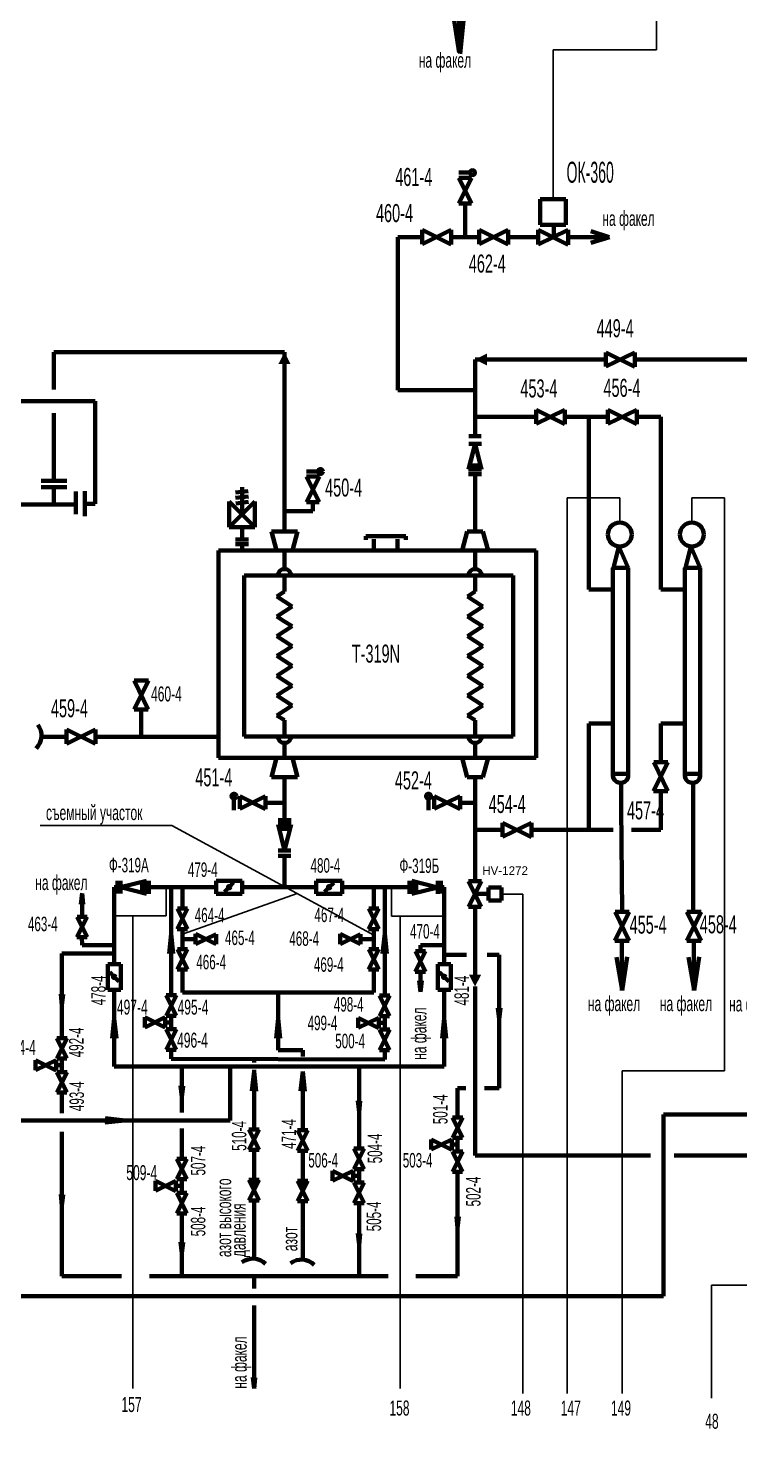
# Model space of a CAD drawing. Extents: x 0 to 3219, y 0 to 555.
# Drawn here: x 771.2 to 889.8, y 196.5 to 429.8 of the extents above; entities that cross this region are included whole.
import ezdxf

# ---------------------------------------------------------------- set-up
doc = ezdxf.new("R2010")
doc.units = 0
doc.header["$MEASUREMENT"] = 0
doc.layers.get('0').update_dxf_attribs({"linetype": 'CONTINUOUS'})
doc.layers.add('1', color=7, linetype='CONTINUOUS')
doc.layers.add('2', color=7, linetype='CONTINUOUS')
doc.styles.get("Standard").update_dxf_attribs({"font": 'MDM_Win'})
doc.styles.add('стиль1', font='MDM_Win.shx', dxfattribs={"width": 0.5})

msp = doc.modelspace()

# ---------------------------------------------------------------- hatches: boundary and pattern name
at = {"layer": '2', "lineweight": 80}
for points in [[(808.86, 236.28), (809.73, 238.01), (808.02, 238.01)], [(816.97, 236.12), (817.83, 237.85), (816.12, 237.85)]]:
    msp.add_hatch(color=256, dxfattribs=at).paths.add_polyline_path(points)

# ---------------------------------------------------------------- linework, layer by layer
at = {"color": 0, "lineweight": 80}
for p, q in [((813.93, 375.81), (813.93, 365.71)), ((845.66, 361.49), (845.66, 374.57)), ((813.93, 365.71), (813.93, 353.68)), ((845.66, 360.56), (844.56, 356.26)), ((846.71, 356.26), (845.66, 360.56)), ((845.66, 353.68), (845.66, 355.5)), ((806.87, 352.69), (806.87, 353.32)), ((806.87, 348.8), (806.87, 352.69)), ((813.93, 345.95), (813.93, 353.68)), ((845.66, 345.95), (845.66, 353.68)), ((804.72, 346.66), (809.02, 350.95)), ((804.72, 350.95), (809.02, 346.66)), ((818.65, 350.8), (818.65, 349.34)), ((818.65, 349.34), (813.93, 349.34)), ((806.87, 344.59), (806.87, 346.66)), ((806.87, 346.66), (806.87, 346.66)), ((813.93, 345.95), (811.76, 345.95)), ((811.76, 345.95), (812.61, 342.75)), ((813.93, 345.95), (816.1, 345.95)), ((816.1, 345.95), (815.25, 342.75)), ((843.49, 342.75), (844.34, 345.95)), ((844.34, 345.95), (846.98, 345.95)), ((847.83, 342.75), (846.98, 345.95)), ((806.87, 342.75), (806.87, 343.83)), ((827.49, 345.15), (827.49, 344.54)), ((827.49, 345.15), (828.31, 345.15)), ((828.31, 345.15), (833.25, 345.15)), ((828.8, 343.89), (828.8, 344.69)), ((828.8, 342.75), (828.8, 343.89)), ((832.74, 343.89), (832.74, 344.69)), ((832.74, 342.75), (832.74, 343.89)), ((833.25, 345.15), (834.15, 345.15)), ((834.15, 345.15), (834.15, 344.54)), ((802.95, 342.75), (855.82, 342.75)), ((802.95, 308.23), (802.95, 342.75)), ((812.61, 342.75), (815.25, 342.75)), ((813.93, 339.69), (813.93, 342.75)), ((845.66, 342.75), (843.49, 342.75)), ((845.66, 339.69), (845.66, 342.75)), ((845.66, 342.75), (847.83, 342.75)), ((855.82, 342.75), (855.82, 308.23)), ((807.22, 338.59), (851.99, 338.59)), ((807.22, 311.83), (807.22, 338.59)), ((813.93, 338.59), (813.93, 335.93)), ((845.66, 338.59), (845.66, 335.93)), ((851.99, 338.59), (851.99, 311.83)), ((813.93, 335.93), (812.65, 335.1)), ((845.66, 335.93), (844.38, 335.1)), ((813.93, 334.28), (812.65, 335.1)), ((815.21, 333.46), (813.93, 334.28)), ((845.66, 334.28), (844.38, 335.1)), ((846.94, 333.46), (845.66, 334.28)), ((813.93, 332.63), (812.65, 331.81)), ((813.93, 330.98), (812.65, 331.81)), ((815.21, 333.46), (813.93, 332.63)), ((845.66, 332.63), (844.38, 331.81)), ((845.66, 330.98), (844.38, 331.81)), ((846.94, 333.46), (845.66, 332.63)), ((813.93, 329.34), (812.65, 328.51)), ((815.21, 330.16), (813.93, 330.98)), ((815.21, 330.16), (813.93, 329.34)), ((845.66, 329.34), (844.38, 328.51)), ((846.94, 330.16), (845.66, 330.98)), ((846.94, 330.16), (845.66, 329.34)), ((813.93, 327.69), (812.65, 328.51)), ((815.21, 326.86), (813.93, 327.69)), ((815.21, 326.86), (813.93, 326.04)), ((845.66, 327.69), (844.38, 328.51)), ((846.94, 326.86), (845.66, 327.69)), ((846.94, 326.86), (845.66, 326.04)), ((813.93, 326.04), (812.65, 325.22)), ((813.93, 324.39), (812.65, 325.22)), ((815.21, 323.57), (813.93, 324.39)), ((845.66, 326.04), (844.38, 325.22)), ((845.66, 324.39), (844.38, 325.22)), ((846.94, 323.57), (845.66, 324.39)), ((813.93, 322.74), (812.65, 321.92)), ((813.93, 321.1), (812.65, 321.92)), ((815.21, 323.57), (813.93, 322.74)), ((845.66, 322.74), (844.38, 321.92)), ((845.66, 321.1), (844.38, 321.92)), ((846.94, 323.57), (845.66, 322.74)), ((815.21, 320.27), (813.93, 321.1)), ((815.21, 320.27), (813.93, 319.45)), ((846.94, 320.27), (845.66, 321.1)), ((846.94, 320.27), (845.66, 319.45)), ((813.93, 319.45), (812.65, 318.62)), ((813.93, 317.8), (812.65, 318.62)), ((815.21, 316.98), (813.93, 317.8)), ((845.66, 319.45), (844.38, 318.62)), ((845.66, 317.8), (844.38, 318.62)), ((846.94, 316.98), (845.66, 317.8)), ((813.93, 316.15), (812.65, 315.33)), ((813.93, 314.5), (812.65, 315.33)), ((815.21, 316.98), (813.93, 316.15)), ((845.66, 316.15), (844.38, 315.33)), ((845.66, 314.5), (844.38, 315.33)), ((846.94, 316.98), (845.66, 316.15)), ((813.93, 314.5), (813.93, 311.83)), ((845.66, 314.5), (845.66, 311.83)), ((851.99, 311.83), (807.22, 311.83)), ((813.93, 310.73), (813.93, 308.23)), ((845.66, 310.73), (845.66, 308.23)), ((855.82, 308.23), (802.95, 308.23)), ((811.76, 305.03), (812.61, 308.23)), ((816.1, 305.03), (815.25, 308.23)), ((845.66, 308.23), (843.49, 308.23)), ((843.49, 308.23), (844.34, 305.03)), ((845.66, 308.23), (847.83, 308.23)), ((847.83, 308.23), (846.98, 305.03)), ((813.93, 305.03), (811.76, 305.03)), ((813.93, 305.03), (816.1, 305.03)), ((844.34, 305.03), (846.98, 305.03)), ((845.66, 305.03), (845.66, 293.71)), ((813.93, 300.77), (810.78, 300.77)), ((843.16, 300.77), (845.66, 300.77)), ((812.87, 297.14), (813.92, 292.84)), ((813.92, 292.84), (815.02, 297.14)), ((845.66, 293.71), (845.66, 289.42)), ((845.66, 289.42), (845.66, 287.74)), ((790.95, 287.77), (786.65, 286.71)), ((839.46, 286.69), (835.16, 287.79)), ((786.65, 286.71), (790.95, 285.62)), ((835.16, 285.64), (839.46, 286.69)), ((847.91, 285.59), (845.66, 285.59)), ((850.06, 286.69), (847.91, 286.69)), ((847.91, 284.5), (847.91, 286.69)), ((850.06, 285.59), (850.06, 286.69)), ((850.06, 284.5), (850.06, 285.59)), ((845.66, 283.45), (845.66, 272.17)), ((850.06, 284.5), (847.91, 284.5))]:
    msp.add_line(p, q, dxfattribs=at)
for centre in [(845.24, 405.69), (819.91, 355.93), (805.52, 301.87), (837.9, 301.87)]:
    msp.add_circle(centre, 0.406, dxfattribs=at)
for centre, start, end in [((813.93, 338.59), 0, 180), ((845.66, 338.59), 0, 180), ((813.93, 311.83), 180, 0), ((845.66, 311.83), 180, 0)]:
    msp.add_arc(centre, 1.1, start, end, dxfattribs=at)
at = {"layer": '1', "color": 0, "lineweight": 80}
for p, q in [((844.83, 405.69), (842.93, 405.69)), ((842.93, 404.85), (845.04, 400.56)), ((845.08, 404.85), (842.93, 404.85)), ((842.93, 400.56), (845.08, 404.85)), ((845.04, 400.56), (842.93, 400.56)), ((836.86, 393.79), (836.86, 396.14)), ((841.66, 396.14), (836.86, 393.79)), ((836.86, 396.14), (841.66, 393.74)), ((841.66, 393.74), (841.66, 396.14)), ((846.35, 393.79), (846.35, 396.14)), ((851.15, 396.14), (846.35, 393.79)), ((846.35, 396.14), (851.15, 393.74)), ((851.15, 393.74), (851.15, 396.14)), ((856.18, 393.73), (856.18, 396.18)), ((861.18, 396.18), (856.18, 393.73)), ((856.18, 396.18), (861.18, 393.68)), ((861.18, 393.68), (861.18, 396.18)), ((867.44, 373.42), (867.44, 375.77)), ((872.24, 375.77), (867.44, 373.42)), ((867.44, 375.77), (872.24, 373.37)), ((872.24, 373.37), (872.24, 375.77)), ((855.81, 363.86), (855.81, 366.21)), ((860.61, 366.21), (855.81, 363.86)), ((855.81, 366.21), (860.61, 363.81)), ((860.61, 363.81), (860.61, 366.21)), ((867.79, 363.86), (867.79, 366.21)), ((872.59, 366.21), (867.79, 363.86)), ((867.79, 366.21), (872.59, 363.81)), ((872.59, 363.81), (872.59, 366.21)), ((844.6, 361.79), (846.7, 361.79)), ((844.61, 360.56), (846.71, 360.56)), ((844.56, 356.95), (846.71, 356.95)), ((819.5, 355.93), (817.6, 355.93)), ((817.6, 355.09), (819.71, 350.8)), ((819.75, 355.09), (817.6, 355.09)), ((817.6, 350.8), (819.75, 355.09)), ((844.56, 356.26), (846.71, 356.26)), ((844.56, 355.5), (846.71, 355.5)), ((807.91, 352.68), (805.78, 352.43)), ((804.72, 348.8), (804.72, 350.95)), ((807.93, 351.78), (805.8, 351.53)), ((807.94, 350.87), (805.81, 350.62)), ((809.02, 348.8), (809.02, 350.95)), ((819.71, 350.8), (817.6, 350.8)), ((804.72, 346.66), (804.72, 348.8)), ((809.02, 346.66), (809.02, 348.8)), ((806.87, 346.66), (804.72, 346.66)), ((809.02, 346.66), (806.87, 346.66)), ((807.94, 344.59), (805.79, 344.59)), ((807.94, 343.83), (805.79, 343.83)), ((788.88, 321.13), (791.23, 316.33)), ((791.28, 321.13), (788.88, 321.13)), ((788.88, 316.33), (791.28, 321.13)), ((791.23, 316.33), (788.88, 316.33)), ((777.65, 310.6), (777.65, 312.96)), ((782.45, 312.96), (777.65, 310.6)), ((777.65, 312.96), (782.45, 310.56)), ((782.45, 310.56), (782.45, 312.96)), ((877.78, 307.52), (875.38, 302.72)), ((875.43, 307.52), (877.78, 307.52)), ((877.78, 302.72), (875.43, 307.52)), ((805.52, 299.56), (805.52, 301.46)), ((806.48, 299.74), (806.48, 301.85)), ((810.78, 301.85), (806.48, 299.74)), ((806.48, 301.85), (810.78, 299.7)), ((810.78, 299.7), (810.78, 301.85)), ((837.9, 299.56), (837.9, 301.46)), ((838.86, 299.74), (838.86, 301.85)), ((843.16, 301.85), (838.86, 299.74)), ((838.86, 301.85), (843.16, 299.7)), ((843.16, 299.7), (843.16, 301.85)), ((875.38, 302.72), (877.78, 302.72)), ((815.02, 297.9), (812.87, 297.9)), ((815.02, 297.14), (812.87, 297.14)), ((815.02, 296.45), (812.87, 296.45)), ((850.25, 295.11), (850.25, 297.46)), ((855.05, 297.46), (850.25, 295.11)), ((850.25, 297.46), (855.05, 295.06)), ((855.05, 295.06), (855.05, 297.46)), ((814.97, 292.84), (812.87, 292.84)), ((814.98, 291.96), (812.88, 291.96)), ((786.15, 285.65), (786.15, 287.76)), ((786.65, 285.66), (786.65, 287.77)), ((790.26, 285.62), (790.26, 287.77)), ((790.95, 285.62), (790.95, 287.77)), ((791.36, 285.62), (791.36, 287.77)), ((802.56, 285.66), (802.56, 287.77)), ((806.86, 285.62), (806.86, 287.77)), ((819.21, 285.65), (819.21, 287.76)), ((823.51, 285.61), (823.51, 287.76)), ((834.75, 287.79), (834.75, 285.64)), ((835.16, 287.79), (835.16, 285.64)), ((835.85, 287.79), (835.85, 285.64)), ((839.46, 287.75), (839.46, 285.64)), ((839.95, 287.76), (839.95, 285.65)), ((844.58, 287.74), (846.69, 283.45)), ((846.73, 287.74), (844.58, 287.74)), ((844.58, 283.45), (846.73, 287.74)), ((797.81, 283.18), (796.09, 279.75)), ((796.13, 283.18), (797.81, 283.18)), ((797.81, 279.75), (796.13, 283.18)), ((829.64, 283.18), (827.93, 279.75)), ((827.96, 283.18), (829.64, 283.18)), ((829.64, 279.75), (827.96, 283.18)), ((846.69, 283.45), (844.58, 283.45)), ((871.31, 282.61), (868.91, 277.81)), ((868.96, 282.61), (871.31, 282.61)), ((871.31, 277.81), (868.96, 282.61)), ((883.29, 282.61), (880.89, 277.81)), ((880.94, 282.61), (883.29, 282.61)), ((883.29, 277.81), (880.94, 282.61)), ((781.08, 281.81), (779.36, 278.38)), ((779.4, 281.81), (781.08, 281.81)), ((781.08, 278.38), (779.4, 281.81)), ((779.36, 278.38), (781.08, 278.38)), ((796.09, 279.75), (797.81, 279.75)), ((799.14, 278.94), (799.14, 277.22)), ((802.57, 277.22), (799.14, 278.94)), ((799.14, 277.22), (802.57, 278.91)), ((802.57, 278.91), (802.57, 277.22)), ((823.18, 278.96), (823.18, 277.24)), ((826.61, 277.24), (823.18, 278.96)), ((823.18, 277.24), (826.61, 278.92)), ((826.61, 278.92), (826.61, 277.24)), ((827.93, 279.75), (829.64, 279.75)), ((868.91, 277.81), (871.31, 277.81)), ((880.89, 277.81), (883.29, 277.81)), ((797.81, 276.42), (796.09, 272.99)), ((796.13, 276.42), (797.81, 276.42)), ((797.81, 272.99), (796.13, 276.42)), ((829.64, 276.42), (827.93, 272.99)), ((827.96, 276.42), (829.64, 276.42)), ((829.64, 272.99), (827.96, 276.42)), ((837.43, 276.07), (835.71, 272.63)), ((835.74, 276.07), (837.43, 276.07)), ((837.43, 272.63), (835.74, 276.07)), ((786.69, 273.93), (784.54, 273.93)), ((796.09, 272.99), (797.81, 272.99)), ((827.93, 272.99), (829.64, 272.99)), ((841.62, 273.93), (839.47, 273.93)), ((835.71, 272.63), (837.43, 272.63)), ((786.64, 269.64), (784.54, 269.64)), ((794.21, 268.76), (795.89, 265.32)), ((795.93, 268.76), (794.21, 268.76)), ((794.21, 265.32), (795.93, 268.76)), ((829.76, 268.68), (831.44, 265.25)), ((831.48, 268.68), (829.76, 268.68)), ((829.76, 265.25), (831.48, 268.68)), ((841.58, 269.64), (839.47, 269.64)), ((790.66, 263.38), (790.66, 265.06)), ((794.09, 265.06), (790.66, 263.38)), ((790.66, 265.06), (794.09, 263.34)), ((794.09, 263.34), (794.09, 265.06)), ((795.89, 265.32), (794.21, 265.32)), ((826.21, 263.3), (826.21, 264.98)), ((829.64, 264.98), (826.21, 263.3)), ((826.21, 264.98), (829.64, 263.27)), ((829.64, 263.27), (829.64, 264.98)), ((831.44, 265.25), (829.76, 265.25)), ((776.02, 261.61), (777.7, 258.17)), ((777.74, 261.61), (776.02, 261.61)), ((776.02, 258.17), (777.74, 261.61)), ((794.21, 263.09), (795.89, 259.66)), ((795.93, 263.09), (794.21, 263.09)), ((794.21, 259.66), (795.93, 263.09)), ((829.76, 263.01), (831.44, 259.58)), ((831.48, 263.01), (829.76, 263.01)), ((829.76, 259.58), (831.48, 263.01)), ((795.89, 259.66), (794.21, 259.66)), ((831.44, 259.58), (829.76, 259.58)), ((772.47, 256.23), (772.47, 257.91)), ((775.9, 257.91), (772.47, 256.23)), ((772.47, 257.91), (775.9, 256.19)), ((775.9, 256.19), (775.9, 257.91)), ((777.7, 258.17), (776.02, 258.17)), ((776.02, 255.94), (777.7, 252.51)), ((777.74, 255.94), (776.02, 255.94)), ((776.02, 252.51), (777.74, 255.94)), ((777.7, 252.51), (776.02, 252.51)), ((841.9, 248.4), (843.58, 244.97)), ((843.62, 248.4), (841.9, 248.4)), ((841.9, 244.97), (843.62, 248.4)), ((843.58, 244.97), (841.9, 244.97)), ((825.49, 243.19), (827.17, 239.76)), ((827.21, 243.19), (825.49, 243.19)), ((825.49, 239.76), (827.21, 243.19)), ((838.35, 243.03), (838.35, 244.71)), ((841.78, 244.71), (838.35, 243.03)), ((838.35, 244.71), (841.78, 242.99)), ((841.78, 242.99), (841.78, 244.71)), ((841.9, 242.74), (843.58, 239.3)), ((843.62, 242.74), (841.9, 242.74)), ((841.9, 239.3), (843.62, 242.74)), ((795.99, 241.51), (797.67, 238.08)), ((797.7, 241.51), (795.99, 241.51)), ((795.99, 238.08), (797.7, 241.51)), ((797.67, 238.08), (795.99, 238.08)), ((821.94, 237.82), (821.94, 239.5)), ((825.37, 239.5), (821.94, 237.82)), ((821.94, 239.5), (825.37, 237.78)), ((825.37, 237.78), (825.37, 239.5)), ((827.17, 239.76), (825.49, 239.76)), ((843.58, 239.3), (841.9, 239.3)), ((792.43, 236.14), (792.43, 237.82)), ((795.86, 237.82), (792.43, 236.14)), ((792.43, 237.82), (795.86, 236.1)), ((795.86, 236.1), (795.86, 237.82)), ((795.99, 235.85), (797.67, 232.41)), ((797.7, 235.85), (795.99, 235.85)), ((795.99, 232.41), (797.7, 235.85)), ((825.49, 237.53), (827.17, 234.09)), ((827.21, 237.53), (825.49, 237.53)), ((825.49, 234.09), (827.21, 237.53)), ((827.17, 234.09), (825.49, 234.09)), ((797.67, 232.41), (795.99, 232.41))]:
    msp.add_line(p, q, dxfattribs=at)
at = {"layer": '1', "lineweight": 80}
for p, q in [((808.02, 246.4), (809.7, 242.97)), ((809.73, 246.4), (808.02, 246.4)), ((808.02, 242.97), (809.73, 246.4)), ((816.12, 246.24), (817.8, 242.81)), ((817.83, 246.24), (816.12, 246.24)), ((816.12, 242.81), (817.83, 246.24)), ((809.7, 242.97), (808.02, 242.97)), ((817.8, 242.81), (816.12, 242.81)), ((808.02, 238.01), (809.7, 234.58)), ((809.73, 238.01), (808.02, 238.01)), ((808.02, 234.58), (809.73, 238.01)), ((816.12, 237.85), (817.8, 234.42)), ((817.83, 237.85), (816.12, 237.85)), ((816.12, 234.42), (817.83, 237.85)), ((809.7, 234.58), (808.02, 234.58)), ((817.8, 234.42), (816.12, 234.42))]:
    msp.add_line(p, q, dxfattribs=at)
at = {"layer": '1', "color": 0, "lineweight": 80}
for points in [[(813.93, 375.81), (814.95, 373.81), (812.91, 373.81)], [(845.66, 374.57), (847.66, 375.59), (847.66, 373.56)], [(845.66, 270.17), (844.64, 272.17), (846.68, 272.17)]]:
    msp.add_solid(points, dxfattribs=at)
at = {"layer": '2', "lineweight": 30}
for p, q in [((875.86, 426.12), (875.86, 525.07)), ((861, 351.56), (861, 202.43)), ((887.17, 351.56), (887.17, 256.15)), ((853.6, 285.57), (853.6, 202.43)), ((788.71, 281.95), (788.71, 203.23)), ((833.19, 281.91), (833.19, 203.23)), ((887.17, 256.15), (870.14, 256.15)), ((870.14, 256.15), (870.14, 202.43)), ((926.2, 220.46), (885, 220.46)), ((885, 220.46), (885, 201.64))]:
    msp.add_line(p, q, dxfattribs=at)
at = {"layer": '2', "color": 0, "lineweight": 80}
for p, q in [((843.03, 433.72), (843.03, 425.7)), ((843.16, 425.45), (843.79, 431.56)), ((843.03, 425.71), (842.14, 431.43)), ((856.52, 401.27), (860.77, 401.27)), ((856.52, 397.02), (856.52, 401.27)), ((860.77, 401.27), (860.77, 397.02)), ((844.01, 394.94), (844.01, 400.56)), ((860.77, 397.02), (856.52, 397.02)), ((858.75, 394.89), (858.75, 397.02)), ((832.78, 369.46), (832.78, 394.94)), ((832.78, 394.94), (836.86, 394.94)), ((841.66, 394.94), (846.35, 394.94)), ((851.15, 394.94), (856.18, 394.94)), ((861.18, 394.94), (868.05, 394.94)), ((813.93, 375.81), (775.55, 375.81)), ((775.55, 375.81), (775.55, 369.59)), ((867.44, 374.57), (845.66, 374.57)), ((892.88, 374.57), (872.24, 374.57)), ((845.66, 369.46), (832.78, 369.46)), ((735.06, 367.64), (782.39, 367.64)), ((782.39, 367.64), (782.39, 350.55)), ((775.55, 354.39), (775.55, 365.63)), ((855.81, 365.03), (845.66, 365.03)), ((867.79, 365.03), (860.61, 365.03)), ((864.62, 365.01), (860.61, 365.01)), ((864.62, 336.29), (864.62, 365.01)), ((876.6, 365.01), (872.59, 365.01)), ((876.6, 336.29), (876.6, 365.01)), ((773.41, 354.39), (777.68, 354.39)), ((773.41, 353.33), (777.68, 353.33)), ((775.55, 353.33), (773.84, 353.33)), ((775.55, 350.44), (775.55, 353.33)), ((777.68, 354.39), (775.76, 354.39)), ((779.18, 350.44), (779.18, 352.58)), ((780.68, 350.55), (780.68, 352.68)), ((731.74, 350.44), (779.18, 350.44)), ((779.18, 352.04), (779.18, 348.84)), ((780.68, 352.15), (780.68, 348.52)), ((782.39, 350.55), (780.68, 350.55)), ((868.68, 339.91), (869.57, 343.47)), ((869.57, 343.47), (871.16, 339.91)), ((880.67, 339.91), (881.56, 343.47)), ((881.56, 343.47), (883.15, 339.91)), ((868.62, 305.57), (868.62, 339.91)), ((868.62, 339.91), (871.16, 339.91)), ((871.16, 339.91), (871.16, 305.57)), ((880.6, 305.57), (880.6, 339.91)), ((880.6, 339.91), (883.15, 339.91)), ((883.15, 339.91), (883.15, 305.57)), ((851.99, 336.29), (851.99, 324.59)), ((864.62, 336.29), (868.62, 336.29)), ((876.6, 336.29), (880.6, 336.29)), ((790.05, 311.75), (790.05, 316.33)), ((864.62, 313.98), (868.62, 313.98)), ((864.62, 313.98), (864.62, 296.26)), ((876.6, 313.98), (880.6, 313.98)), ((876.6, 313.98), (876.6, 307.52)), ((777.65, 311.75), (773.46, 311.75)), ((802.95, 311.75), (782.45, 311.75)), ((871.16, 305.57), (868.62, 305.57)), ((883.15, 305.57), (880.6, 305.57)), ((813.93, 305.03), (813.94, 297.9)), ((869.98, 299.91), (869.98, 304.06)), ((881.96, 299.91), (881.96, 304.06)), ((876.6, 302.72), (876.6, 296.26)), ((869.98, 299.91), (870.13, 282.61)), ((881.96, 299.91), (881.96, 282.61)), ((850.25, 296.28), (845.66, 296.28)), ((864.62, 296.26), (855.05, 296.26)), ((868.63, 296.26), (864.62, 296.26)), ((876.6, 296.26), (871.7, 296.26)), ((813.93, 286.7), (813.93, 291.96)), ((806.86, 287.77), (802.56, 287.77)), ((804.71, 286.71), (805.47, 287.48)), ((823.51, 287.76), (819.21, 287.76)), ((821.36, 286.7), (822.13, 287.47)), ((780.24, 285.72), (780.03, 283.85)), ((780.23, 285.69), (780.44, 283.83)), ((780.24, 281.81), (780.24, 285.01)), ((785.59, 286.7), (786.15, 286.7)), ((785.59, 273.93), (785.59, 286.7)), ((791.36, 286.7), (802.56, 286.7)), ((796.96, 286.7), (796.96, 283.18)), ((802.56, 285.62), (802.56, 285.66)), ((806.86, 285.62), (802.56, 285.62)), ((803.94, 285.95), (804.71, 286.71)), ((806.86, 286.7), (813.93, 286.7)), ((813.93, 286.7), (819.21, 286.7)), ((819.21, 285.61), (819.21, 285.65)), ((823.51, 285.61), (819.21, 285.61)), ((820.6, 285.94), (821.36, 286.7)), ((823.51, 286.7), (828.8, 286.7)), ((828.8, 286.7), (834.75, 286.7)), ((828.8, 283.18), (828.8, 286.7)), ((839.95, 286.7), (840.52, 286.7)), ((840.52, 286.7), (840.52, 273.93)), ((780.23, 277.09), (780.22, 278.38)), ((796.96, 279.75), (796.96, 276.42)), ((796.96, 278.08), (799.14, 278.08)), ((826.61, 278.08), (828.8, 278.08)), ((828.8, 276.42), (828.8, 279.75)), ((870.11, 277.94), (870.11, 269.53)), ((882.09, 277.94), (882.09, 269.53)), ((785.59, 277.09), (780.23, 277.09)), ((840.52, 277.09), (836.58, 277.09)), ((836.58, 277.09), (836.58, 276.07)), ((784.54, 273.93), (784.54, 269.64)), ((786.69, 273.93), (786.69, 269.64)), ((796.96, 269.21), (796.96, 272.99)), ((828.8, 269.21), (828.8, 272.99)), ((839.47, 273.93), (839.47, 269.64)), ((841.62, 273.93), (841.62, 269.64)), ((870.17, 269.61), (869.22, 275.07)), ((870.17, 269.54), (871, 275.14)), ((882.15, 269.61), (881.2, 275.07)), ((882.15, 269.54), (882.98, 275.14)), ((785.59, 271.79), (784.83, 272.55)), ((786.36, 271.02), (785.59, 271.79)), ((836.58, 269.32), (836.38, 271.18)), ((836.58, 272.63), (836.58, 269.84)), ((836.58, 269.3), (836.78, 271.16)), ((840.52, 271.79), (839.76, 272.55)), ((841.29, 271.02), (840.52, 271.79)), ((776.87, 267.08), (776.67, 268.94)), ((776.87, 267.05), (777.07, 268.92)), ((786.69, 269.64), (786.64, 269.64)), ((796.96, 269.21), (828.8, 269.21)), ((841.62, 269.64), (841.58, 269.64)), ((849.67, 264.78), (849.47, 266.64)), ((849.67, 264.75), (849.87, 266.62)), ((796.84, 251.81), (796.64, 253.68)), ((796.84, 251.79), (797.04, 253.66)), ((826.34, 249.32), (826.14, 251.19)), ((826.34, 249.3), (826.54, 251.17)), ((776.87, 233.73), (776.67, 235.59)), ((776.87, 233.7), (777.07, 235.57)), ((842.75, 230.04), (842.55, 231.9)), ((842.75, 230.02), (842.95, 231.88)), ((826.34, 227.23), (826.14, 229.09)), ((826.34, 227.2), (826.54, 229.07)), ((796.84, 225.78), (796.64, 227.65)), ((796.84, 225.76), (797.04, 227.63)), ((808.87, 203.26), (808.67, 205.12)), ((808.86, 203.23), (809.07, 205.1))]:
    msp.add_line(p, q, dxfattribs=at)
at = {"layer": '2', "color": 0, "lineweight": 30}
for p, q in [((858.65, 401.27), (858.65, 426.12)), ((858.65, 426.12), (875.86, 426.12)), ((869.76, 351.56), (861, 351.56)), ((869.76, 347.44), (869.76, 351.56)), ((881.75, 347.44), (881.75, 351.56)), ((881.75, 351.56), (887.17, 351.56)), ((795.18, 296.97), (773.28, 296.97)), ((795.18, 296.97), (828.8, 278.73)), ((794.23, 286.7), (794.23, 281.95)), ((816.04, 285.65), (796.96, 278.89)), ((831.77, 286.7), (831.77, 281.91)), ((853.6, 285.57), (850.06, 285.57)), ((785.59, 281.95), (788.71, 281.95)), ((788.71, 281.95), (794.23, 281.95)), ((831.77, 281.91), (840.52, 281.91))]:
    msp.add_line(p, q, dxfattribs=at)
at = {"layer": '2', "color": 0, "linetype": 'Continuous', "lineweight": 80}
for p, q in [((867.97, 394.94), (864.95, 395.95)), ((868.05, 394.94), (864.95, 394.01))]:
    msp.add_line(p, q, dxfattribs=at)
at = {"layer": '2', "lineweight": 80}
for p, q in [((795.06, 280.24), (795.06, 286.7)), ((830.61, 268.68), (830.61, 286.7)), ((795.06, 280.24), (795.06, 268.76)), ((795.06, 278.93), (794.71, 275.64)), ((795.06, 278.88), (795.42, 275.6)), ((830.61, 278.93), (830.26, 275.64)), ((830.61, 278.88), (830.97, 275.6)), ((785.59, 275.66), (776.87, 275.66)), ((776.87, 275.66), (776.87, 261.61)), ((840.52, 275.48), (844.23, 275.48)), ((847.68, 275.48), (849.67, 275.48)), ((849.67, 275.48), (849.67, 253.28)), ((785.59, 256.87), (785.59, 269.64)), ((812.87, 269.21), (812.87, 264.8)), ((840.52, 269.64), (840.52, 256.87)), ((845.66, 270.17), (845.66, 242.07)), ((785.6, 264.84), (785.24, 261.55)), ((785.59, 264.8), (785.95, 261.51)), ((794.09, 264.21), (795.06, 264.21)), ((795.06, 265.32), (795.06, 263.09)), ((812.88, 264.84), (812.52, 261.55)), ((812.87, 264.8), (813.23, 261.51)), ((812.87, 264.8), (812.87, 259.58)), ((829.64, 264.13), (830.61, 264.13)), ((830.61, 265.25), (830.61, 263.01)), ((840.52, 264.84), (840.17, 261.55)), ((840.52, 264.8), (840.87, 261.51)), ((795.06, 259.66), (795.06, 258.77)), ((812.87, 259.58), (816.97, 259.58)), ((816.97, 259.58), (816.97, 258.55)), ((830.61, 259.58), (830.61, 258.69)), ((775.9, 257.06), (776.87, 257.06)), ((776.87, 258.17), (776.87, 255.94)), ((804.91, 256.87), (785.59, 256.87)), ((795.06, 258.77), (795.06, 258.13)), ((795.06, 258.13), (830.61, 258.05)), ((796.84, 249.2), (796.84, 256.87)), ((804.91, 247.88), (804.91, 256.87)), ((834.57, 256.87), (804.91, 256.87)), ((808.86, 258.1), (808.86, 257.51)), ((826.34, 243.19), (826.34, 256.87)), ((830.61, 258.69), (830.61, 258.05)), ((834.57, 256.87), (840.52, 256.87)), ((808.87, 256.06), (808.51, 252.78)), ((808.86, 251.9), (808.86, 256.32)), ((808.86, 256.02), (809.22, 252.73)), ((816.97, 256.06), (816.62, 252.78)), ((816.97, 256.02), (816.97, 251.74)), ((816.97, 256.02), (817.32, 252.73)), ((776.87, 252.51), (776.87, 249.12)), ((844.15, 253.28), (842.75, 253.28)), ((842.75, 253.28), (842.75, 248.4)), ((849.67, 253.28), (847.22, 253.28)), ((808.86, 251.9), (808.86, 246.4)), ((816.97, 251.74), (816.97, 246.24)), ((769.78, 247.88), (804.91, 247.88)), ((787.31, 247.89), (784.03, 247.53)), ((787.35, 247.88), (784.07, 248.24)), ((877.05, 248.9), (877.05, 245.22)), ((918.88, 248.9), (877.05, 248.9)), ((776.87, 246), (776.87, 221.96)), ((796.84, 241.51), (796.84, 246.54)), ((842.75, 244.97), (842.75, 242.74)), ((877.05, 245.22), (877.05, 218.61)), ((808.86, 242.97), (808.86, 238.01)), ((816.97, 242.81), (816.97, 237.85)), ((841.78, 243.86), (842.75, 243.86)), ((845.66, 242.07), (874.88, 242.07)), ((878.83, 242.07), (999.7, 242.07)), ((796.84, 238.08), (796.84, 235.85)), ((825.37, 238.65), (826.34, 238.65)), ((826.34, 239.76), (826.34, 237.53)), ((842.75, 221.96), (842.75, 239.3)), ((795.86, 236.97), (796.84, 236.97)), ((808.86, 234.58), (808.86, 224.87)), ((816.97, 234.42), (816.97, 224.72)), ((826.34, 234.09), (826.34, 221.96)), ((796.84, 232.41), (796.84, 221.96)), ((776.87, 221.96), (786.78, 221.96)), ((791.46, 221.96), (831.19, 221.96)), ((808.86, 221.96), (808.86, 219.88)), ((835.8, 221.96), (842.75, 221.96)), ((877.05, 218.61), (615.24, 218.61)), ((808.86, 217.06), (808.86, 203.23))]:
    msp.add_line(p, q, dxfattribs=at)
at = {"layer": '2', "color": 0, "lineweight": 80}
for centre in [(804.71, 286.71), (821.36, 286.7), (785.59, 271.79), (840.52, 271.79)]:
    msp.add_circle(centre, 0.194, dxfattribs=at)
for centre, radius, start, end in [((869.76, 345.44), 2, 0, 180), ((869.76, 345.44), 2, 180, 0), ((881.75, 345.44), 2, 0, 180), ((881.75, 345.44), 2, 180, 0), ((770.47, 311.94), 3, 315.1223, 37.4951), ((869.89, 305.36), 1.29, 170.4712, 9.5288), ((881.87, 305.36), 1.29, 170.4712, 9.5288)]:
    msp.add_arc(centre, radius, start, end, dxfattribs=at)
at = {"layer": '2', "lineweight": 80}
for centre in [(808.67, 221.88), (816.77, 221.72)]:
    msp.add_arc(centre, 3, 45.1223, 127.4951, dxfattribs=at)

# ---------------------------------------------------------------- texts
at = {"color": 0, "lineweight": 50, "insert": (846.85, 290.2), "char_height": 1.443, "width": 78.4072, "attachment_point": 1}
msp.add_mtext('HV-1272', dxfattribs=at)
at = {"layer": '2', "color": 0, "lineweight": 30, "style": 'стиль1', "width": 0.6}
for s, height, p in [('на факел', 2.5, (836.29, 423.16)), ('461-4', 3, (832.38, 403.47)), ('460-4', 3, (829.17, 397.46)), ('на факел', 2.5, (866.85, 396.82)), ('462-4', 3, (844.62, 389.05)), ('449-4', 3, (865.9, 378.28)), ('453-4', 3, (853.21, 368.26)), ('456-4', 3, (867.04, 368.36)), ('450-4', 3, (820.7, 351.76)), ('Т-319N', 3, (825.14, 324.11)), ('460-4', 2.5, (791.71, 317.65)), ('459-4', 3, (775.05, 315.01)), ('451-4', 3, (799.09, 303.52)), ('452-4', 3, (832.31, 303.01)), ('454-4', 3, (847.93, 299.07)), ('457-4', 3, (870.95, 298.01)), ('съемный участок', 2.5, (774.23, 297.88)), ('Ф-319А', 2.413, (784.7, 289.19)), ('480-4', 2.413, (818.27, 289.13)), ('479-4', 2.413, (797.85, 288.43)), ('Ф-319Б', 2.413, (833.07, 289.08)), ('на факел', 2.5, (772.43, 286.24)), ('464-4', 2.413, (798.99, 280.87)), ('467-4', 2.413, (818.92, 280.91)), ('463-4', 2.413, (771.22, 279.39)), ('470-4', 2.413, (834.84, 278.16)), ('455-4', 3, (871.39, 278.99)), ('458-4', 3, (883.08, 279.04)), ('465-4', 2.413, (804.03, 277.09)), ('468-4', 2.413, (814.74, 276.96)), ('466-4', 2.413, (799.25, 273.05)), ('469-4', 2.413, (818.83, 272.63)), ('498-4', 2.413, (822.15, 266)), ('499-4', 2.413, (817.78, 262.91)), ('500-4', 2.413, (822.38, 259.9)), ('506-4', 2.413, (817.9, 240.05)), ('503-4', 2.413, (833.62, 240.05))]:
    msp.add_text(s, height=height, dxfattribs=at).set_placement(p)
for s, height, p in [('478-4', 2.413, (784.17, 267.06)), ('481-4', 2.413, (844.63, 267.02)), ('на факел', 2.5, (837.56, 257.97)), ('492-4', 2.413, (780.47, 258.4)), ('493-4', 2.413, (780.55, 249.43)), ('501-4', 2.413, (841.08, 247.26)), ('510-4', 2.413, (807.58, 242.83)), ('471-4', 2.413, (815.86, 243.15)), ('504-4', 2.413, (830.18, 240.75)), ('507-4', 2.413, (800.76, 238.72)), ('502-4', 2.413, (846.57, 233.57)), ('508-4', 2.413, (800.76, 228.59)), ('505-4', 2.413, (830.01, 229.43))]:
    msp.add_text(s, height=height, rotation=90, dxfattribs=at).set_placement(p)
at = {"layer": '2', "lineweight": 30, "style": 'стиль1', "width": 0.6}
for s, p in [('на факел', (864.44, 266.08)), ('на факел', (876.42, 266.08)), ('на факел', (887.94, 266.03)), ('497-4', (786.03, 265.5)), ('495-4', (796.13, 265.5)), ('494-4', (767.4, 258.8)), ('496-4', (796.05, 260)), ('509-4', (787.6, 237.95)), ('157', (786.79, 199.33)), ('158', (831.4, 198.75)), ('148', (851.61, 198.75)), ('147', (859.92, 198.75)), ('149', (868.28, 198.75)), ('48', (883.98, 196.55))]:
    msp.add_text(s, height=2.5, dxfattribs=at).set_placement(p)
for s, p in [('азот высокого', (805.06, 225.13)), ('давления', (807.48, 225.13)), ('азот', (816.08, 226.11)), ('на факел', (807.64, 203.22))]:
    msp.add_text(s, height=2.5, rotation=90, dxfattribs=at).set_placement(p)
at = {"layer": '2', "color": 0, "lineweight": 30, "insert": (860.89, 407.5), "char_height": 3.5, "width": 14.7924, "attachment_point": 1, "style": 'стиль1'}
msp.add_mtext('ОК-360', dxfattribs=at)

doc.saveas('drawing.dxf')
